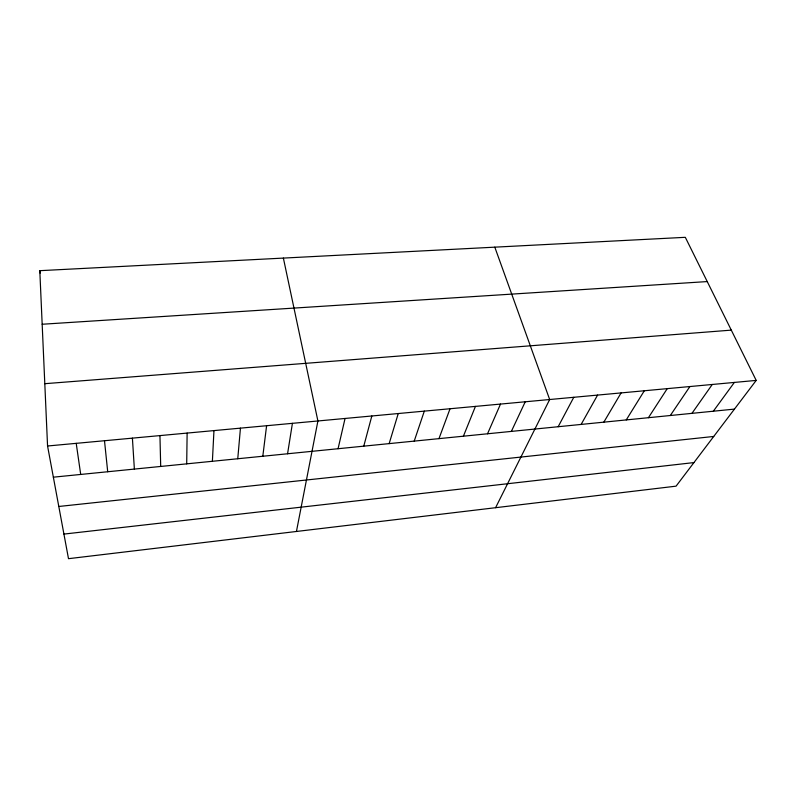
<?xml version="1.0" encoding="UTF-8"?>
<svg xmlns="http://www.w3.org/2000/svg" width="796" height="796" viewBox="0 0 796 796"><rect width="100%" height="100%" fill="white"/><g stroke="black" fill="none" stroke-linecap="round" stroke-linejoin="round"><path stroke-width="1.19" d="M186.702 463.859L187.13 433.084M212.383 461.292L213.965 430.596M237.755 458.755L240.452 428.149M262.809 456.247L266.6 425.721M287.565 453.78L292.421 423.333M296.44 531.479L317.912 420.975L283.376 258.093M338.061 448.725L345.056 418.467M363.772 446.158L371.832 415.99M389.154 443.621L398.249 413.542M414.219 441.113L424.318 411.124M438.964 438.646L450.048 408.746M463.401 436.198L475.441 406.398M487.53 433.79L500.505 404.079M511.36 431.402L525.241 401.781M495.59 507.699L549.668 399.522L494.804 247.168M558.165 426.726L573.777 397.294M581.13 424.427L597.587 395.085M603.826 422.159L621.099 392.916M626.253 419.92L644.322 390.766M648.412 417.711L667.247 388.637M670.302 415.522L689.903 386.548M691.943 413.353L712.271 384.468M713.325 411.224L734.37 382.428M756.2 380.408L676.073 486.157L68.496 558.683L47.561 445.999L39.8 270.68L685.316 237.317L756.2 380.408L47.561 445.999M63.919 534.086L693.943 462.585M58.795 506.475L713.733 436.457M53.352 477.182L734.459 409.104M44.805 383.692L731.295 330.131M42.168 324.251L707.246 281.575M39.8 270.68L40.178 273.098M76.217 443.352L80.704 474.456M104.495 440.735L107.709 471.749M132.405 438.148L134.375 469.083M159.946 435.601L160.702 466.456"/></g></svg>
